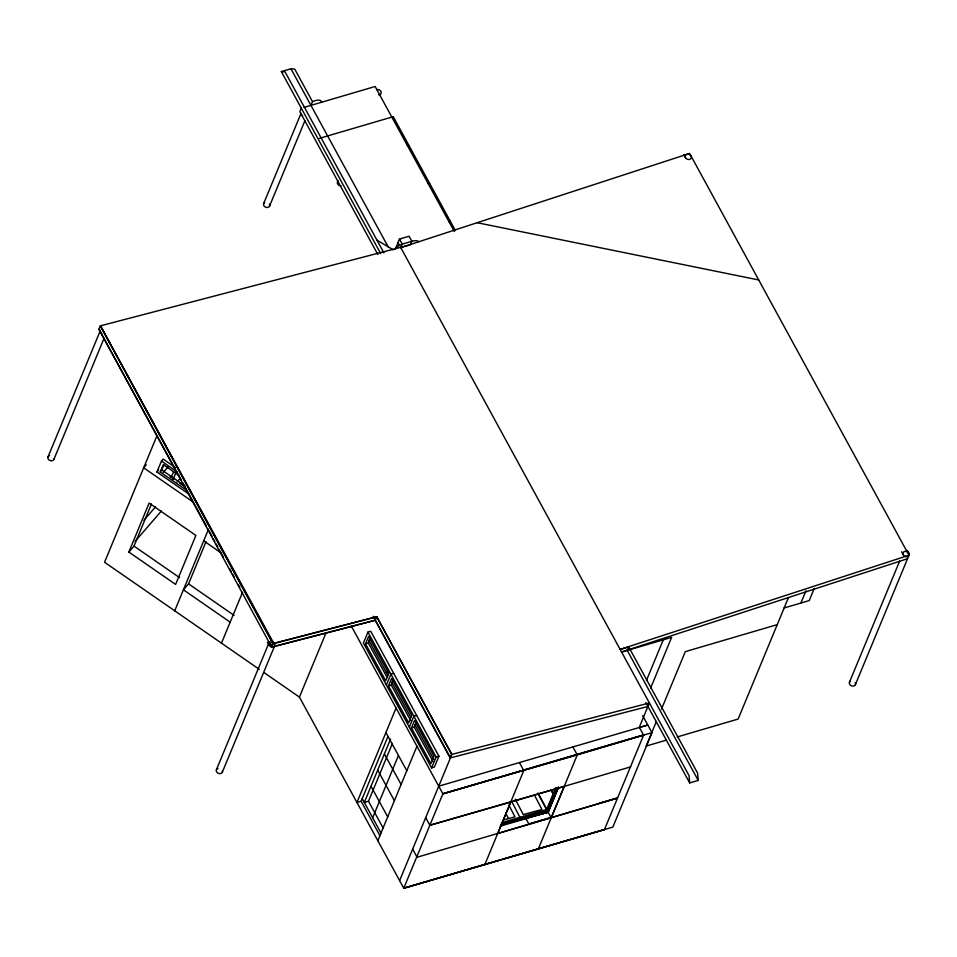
<?xml version="1.0" encoding="UTF-8"?>
<svg xmlns="http://www.w3.org/2000/svg" width="957" height="957" viewBox="0 0 957 957"><rect width="100%" height="100%" fill="white"/><g stroke="black" fill="none" stroke-linecap="round" stroke-linejoin="round"><path stroke-width="1.44" d="M395.181 249.418L399.476 239.059L409.094 236.235L411.857 241.296L410.409 244.789L100.437 325.835L98.727 329.411M48.006 456.908L100.449 330.297M53.915 459.36L104.074 338.252M157.008 435.626L104.564 562.249L259.227 669.278M301.311 108.189L299.864 111.694L377.848 254.526M263.665 203.578L300.761 114.027M189.378 494.458L156.924 472.004L161.458 461.071L163.169 459.097L175.191 467.411M310.941 105.366L312.484 101.633L294.696 69.06L290.952 68.772L281.334 71.596L380.73 253.653M269.575 206.03L304.96 120.606M187.285 490.762L160.25 472.052L163.324 464.623L179.306 475.677M160.25 472.052L164.018 465.114M128.848 552.045L149.125 503.083L195.886 535.442L175.61 584.416L128.848 552.045L133.992 546.1L151.457 503.932M171.279 477.304L173.528 471.861M173.05 479.517L175.861 472.71M174.712 610.793L208.195 529.963M230.17 622.17L183.409 589.799L188.553 583.854L206.018 541.698M221.474 643.152L242.564 592.251M400.78 247.624L689.626 153.419L908.994 555.216L620.16 649.408L628.689 646.896L697.605 773.124L698.215 780.41L689.674 782.91L689.064 775.637L400.78 247.624L402.227 244.119L411.857 241.296A10.946 4.582 -28.6 0 1 418.795 241.75M216.414 769.751L268.857 643.128M272.817 643.535L271.369 647.052L375.288 620.244L376.747 616.739L272.817 643.535L100.437 325.835L273.881 643.523L376.747 616.739L451.895 754.379L399.607 880.607M222.323 772.191L274.767 645.58M642.697 715.692L651.968 732.667L612.851 827.099L403.77 888.228L299.421 697.091L326.062 632.768M367.943 632.087L363.409 643.02L431.607 767.921L434.394 767.107L438.916 756.174L370.73 631.273L367.943 632.087L436.129 756.987L431.607 767.921M365.526 643.822L368.601 636.393L388.793 673.357L385.707 680.786L365.526 643.822L368.313 643.008L370.371 638.044M386.377 685.08L390.899 674.159L393.686 673.333M388.494 685.882L391.569 678.453L411.749 715.417L408.675 722.846L388.494 685.882L391.281 685.068L393.327 680.116M396.066 708.048L356.949 802.48L361.136 801.248L387.884 736.675M390.552 739.091L364.306 802.444L368.481 801.224L392.43 743.398M409.345 727.141L413.867 716.219L416.654 715.393M372.656 817.745L398.339 755.731M411.462 727.942L414.537 720.513L434.011 756.197L430.937 763.626L411.462 727.942L414.237 727.129L416.295 722.176M377.824 840.701L416.941 746.269M269.742 642.111L272.434 647.028L375.288 620.244L450.185 757.968L451.644 754.451L376.747 616.739M451.644 754.451L649.384 702.952L639.312 727.26L643.606 735.12L604.489 829.552L403.77 888.228L442.888 793.796L643.475 734.892M630.711 766.856L510.739 802.062L497.7 833.535L617.528 798.078L417.085 857.245L412.646 849.134M484.661 865.008L523.778 770.588L519.412 762.573M500.212 826.178L548.074 812.146L546.626 809.502L555.706 787.599M501.145 824.898L548.098 812.17L547.32 810.77L556.95 787.491M558.362 787.659L548.158 812.302L501.001 824.635M538.157 849.337L577.274 754.906L643.606 735.12M698.215 780.41L627.242 650.413L628.689 646.896M646.43 680.487L663.476 639.324M650.604 688.131L671.635 637.374L627.242 650.413M656.394 721.434L646.19 746.065L665.988 740.251M661.49 709.113L685.308 651.633L777.24 624.634M788.46 597.551L738.122 719.066L677.305 736.926M800.877 603.054L805.985 590.732M814.323 588.28L809.215 600.601L783.998 608.006M849.481 682.185L899.664 561.029M855.391 684.626L908.994 555.216M146.254 464.839L143.682 467.817L193.266 502.126M156.924 472.004L158.647 470.019M163.228 472.411L168.049 466.837M143.909 520.261L155.501 506.875M177.069 481.969L179.964 478.62M135.045 541.447L161.338 511.086M621.536 651.992L907.547 558.709M450.185 757.968L647.937 706.457M304.063 107.387L375.144 86.513L454.276 231.438M319.435 138.358L393.231 116.682L455.376 230.517M407.323 145.44L408.711 145.033M428.186 183.672L429.585 183.266M449.06 221.904L450.448 221.486M386.329 672.484L389.116 671.658M621.488 652.1L627.062 650.461M436.129 756.987L438.916 756.174M438.725 786.176L647.793 725.023L639.432 727.476M351.315 626.081L442.888 793.796L651.968 732.667M501.588 822.709L546.626 809.502M500.882 824.408L547.32 810.77M551.316 817.326L528.814 823.917L525.704 818.235L548.373 811.931M599.13 803.306L617.432 797.923M403.77 888.228L499.769 860.044M502.64 859.195L604.489 829.552M442.888 793.796L577.274 754.906L572.836 746.795M425.686 817.649L429.849 825.281L564.235 786.379L551.196 817.852L538.073 793.832M429.849 825.281L510.739 802.062M503.43 819.982L514.974 816.847L508.945 805.232M500.978 824.599L548.074 812.146L558.398 787.228L548.074 812.146L538.109 792.946M281.334 71.596L285.078 71.883L383.924 252.923M477.172 222.706L758.722 279.97M376.95 240.159L393.411 249.873M161.458 461.071L177.081 471.885M161.96 470.078L185.311 486.228M170.071 476.562L173.743 479.098M179.856 483.333L183.517 485.869M203.685 540.837L221.677 553.29M133.992 546.1L179.557 577.633M188.553 583.854L234.118 615.387M264.096 672.651L299.421 697.091M907.403 550.562L908.827 553.17M901.614 551.806L903.252 554.809A3.194 2.572 22.5 0 0 908.636 555.79A3.194 2.572 22.5 0 0 906.231 551.376A3.194 2.572 22.5 0 0 903.252 554.809M683.836 154.663L685.475 157.666A3.194 2.572 22.5 0 0 690.858 158.647A3.194 2.572 22.5 0 0 688.454 154.233A3.194 2.572 22.5 0 0 685.475 157.666M399.476 239.059L402.227 244.119A10.204 4.271 -28.6 0 0 394.32 249.299M398.016 242.564L399.404 245.088M645.796 702.546L689.674 782.91M290.952 68.772L388.303 247.062M373.146 616.308L450.448 757.884M368.66 640.077L387.968 675.463M391.545 682.006L410.685 717.056M414.86 724.7L433.736 759.26M368.313 643.008L387.107 677.424M391.281 685.068L410.768 720.753M414.237 727.129L433.031 761.533M385.922 732.524L406.797 770.756M384.403 753.925L401.103 784.501M377.704 770.098L394.404 800.674M371.005 786.271L387.705 816.859M368.481 801.224L383.099 827.984M362.225 798.628L381.006 833.033M361.136 801.248L379.917 835.652M175.562 469.6L98.978 329.34L271.621 646.968L273.08 643.463L100.437 325.835M176.985 472.22L181.268 480.055M182.703 482.675L206.245 525.8M207.669 528.408L211.952 536.255M213.375 538.863L214.811 541.483M216.234 544.09L217.658 546.71M219.081 549.318L220.517 551.938M221.94 554.546L223.364 557.165M229.788 568.925L231.211 571.532M232.647 574.152L234.07 576.76M238.353 584.607L239.776 587.215M267.386 642.171L269.025 645.174M534.592 795.351L541.937 809.502L523.264 814.563L515.249 799.119M511.744 801.547L521.063 819.503M505.691 813.115L508.37 818.271M302.568 115.857A3.194 2.572 22.5 0 1 301.18 113.309M269.407 203.985A3.194 2.572 22.5 0 1 268.247 207.274A3.194 2.572 22.5 0 1 264.12 206.054A3.194 2.572 22.5 0 1 264.563 202.549M271.19 641.68A3.194 2.572 22.5 0 1 274.922 644.922A3.194 2.572 22.5 0 1 270.819 646.741A3.194 2.572 22.5 0 1 269.216 642.554M101.693 333.503A3.194 2.572 22.5 0 1 100.294 330.955M54.071 458.702A3.194 2.572 22.5 0 1 49.238 460.126A3.194 2.572 22.5 0 1 49.573 455.592M376.723 89.647A3.194 2.572 22.5 0 1 381.065 91.716A3.194 2.572 22.5 0 1 378.745 94.863M341.075 185.802A3.194 2.572 22.5 0 1 337.665 183.947A3.194 2.572 22.5 0 1 338.383 180.873M222.419 770.84A3.194 2.572 22.5 0 1 220.254 773.627A3.194 2.572 22.5 0 1 216.473 771.569A3.194 2.572 22.5 0 1 217.969 768.423M855.223 682.58A3.194 2.572 22.5 0 1 854.063 685.87A3.194 2.572 22.5 0 1 849.936 684.65A3.194 2.572 22.5 0 1 850.366 681.157M312.484 101.633A9.702 4.067 -28.6 0 1 321.588 102.243M554.593 796.403L551.256 790.291L554.605 796.415"/></g></svg>
